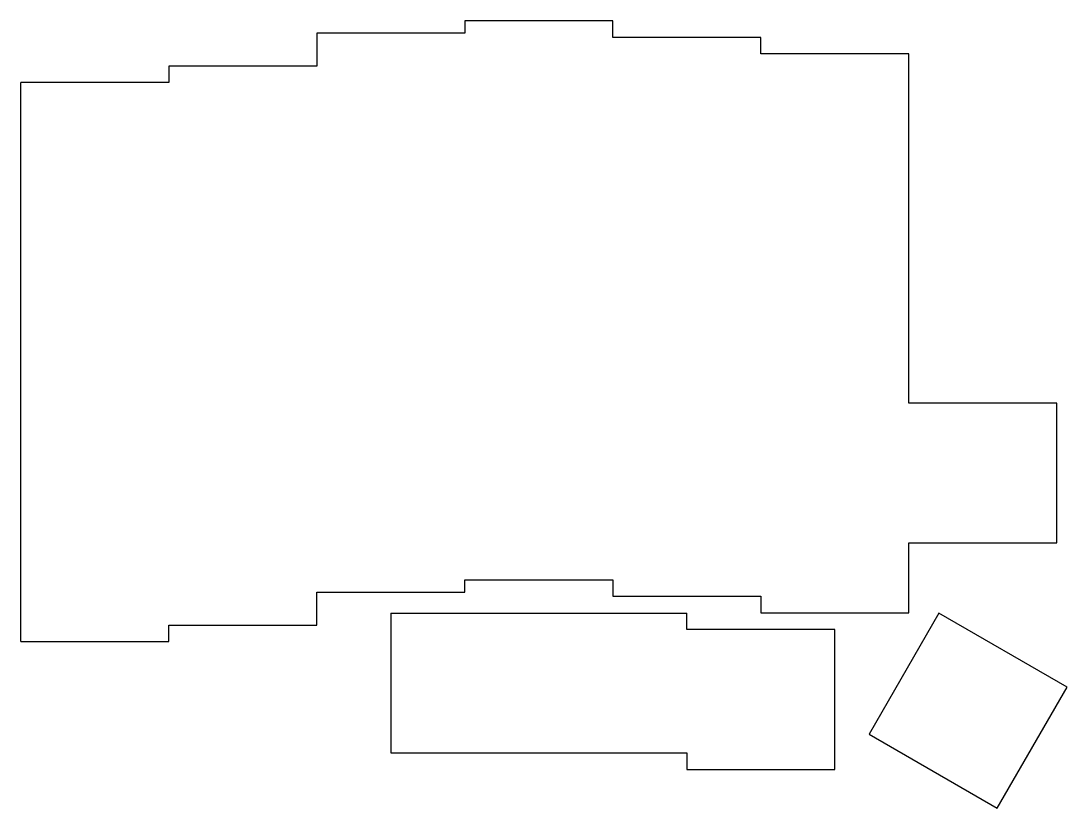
# Model space of a CAD drawing. Header units: millimetres. Extents: x -9 to 118, y -29 to 67.
import ezdxf

# ---------------------------------------------------------------- set-up
doc = ezdxf.new("R2010")
doc.units = ezdxf.units.MM

msp = doc.modelspace()

# ---------------------------------------------------------------- linework, layer by layer
for p, q in [((63, 67), (45, 67)), ((45, 67), (45, 65.5)), ((63, 65), (63, 67)), ((45, 65.5), (27, 65.5)), ((27, 65.5), (27, 61.5)), ((81, 65), (63, 65)), ((81, 63), (81, 65)), ((99, 63), (81, 63)), ((99, 20.5), (99, 63)), ((27, 61.5), (9, 61.5)), ((9, 61.5), (9, 59.5)), ((-9, -8.5), (-9, 59.5)), ((9, 59.5), (-9, 59.5)), ((117, 20.5), (99, 20.5)), ((117, 3.5), (117, 20.5)), ((99, -5), (99, 3.5)), ((99, 3.5), (117, 3.5)), ((45, -2.5), (45, -1)), ((45, -1), (63, -1)), ((63, -1), (63, -3)), ((27, -6.5), (27, -2.5)), ((27, -2.5), (45, -2.5)), ((63, -3), (81, -3)), ((81, -3), (81, -5)), ((36, -5.05), (72, -5.05)), ((36, -5.05), (36, -22.05)), ((72, -7.05), (72, -5.05)), ((81, -5), (99, -5)), ((102.66, -5.04), (94.16, -19.76)), ((118.24, -14.04), (102.66, -5.04)), ((9, -8.5), (9, -6.5)), ((9, -6.5), (27, -6.5)), ((90, -7.05), (72, -7.05)), ((90, -24.05), (90, -7.05)), ((-9, -8.5), (9, -8.5)), ((109.74, -28.76), (118.24, -14.04)), ((94.16, -19.76), (109.74, -28.76)), ((36, -22.05), (72, -22.05)), ((72, -22.05), (72, -24.05)), ((72, -24.05), (90, -24.05))]:
    msp.add_line(p, q)

doc.saveas('drawing.dxf')
